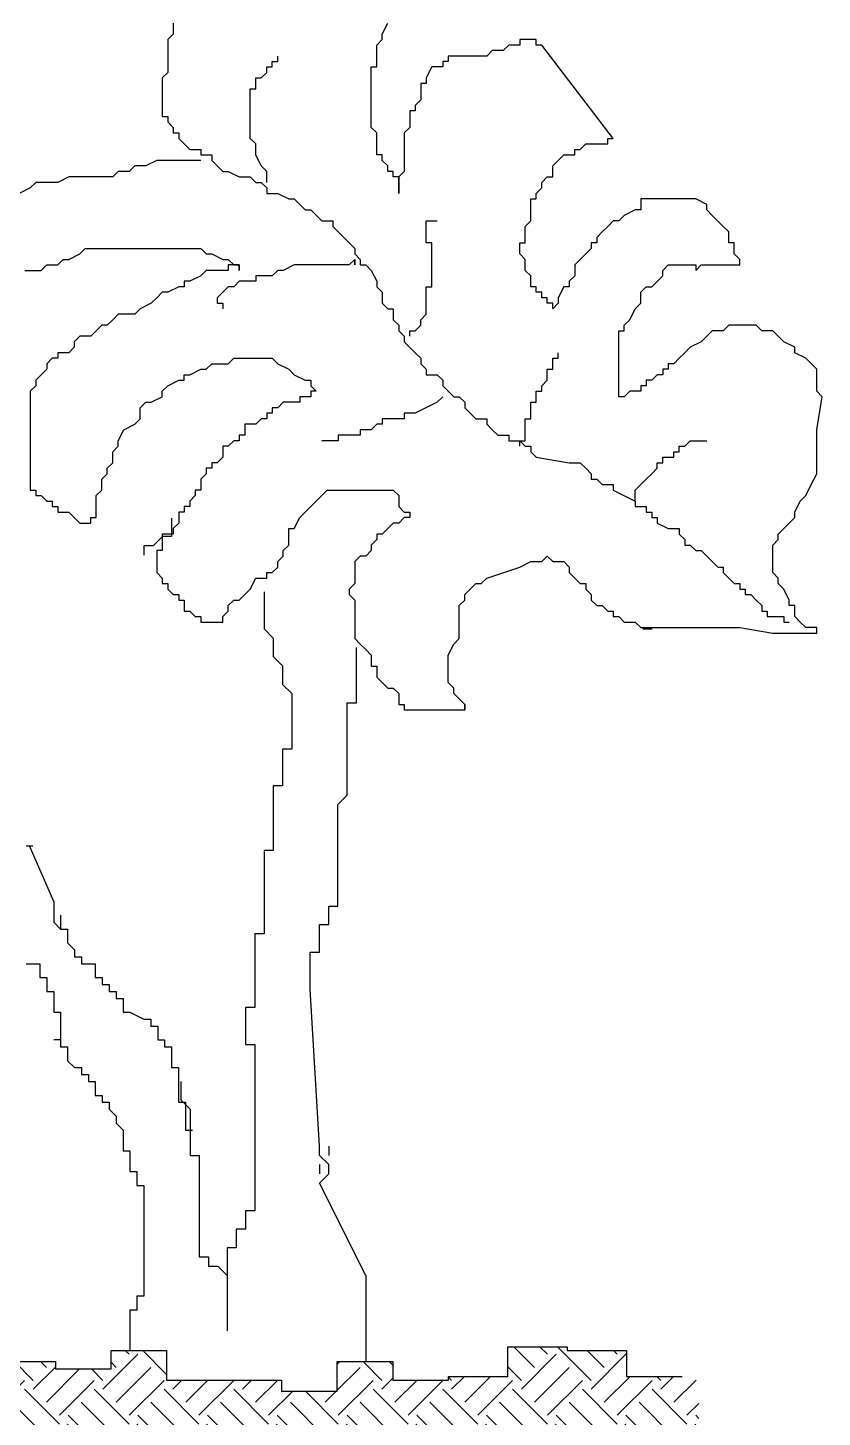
# Model space of a CAD drawing. Header units: millimetres. Extents: x 284148 to 331264, y 78716 to 101523.
# Drawn here: x 318218 to 318890, y 80287 to 81461 of the extents above; entities that cross this region are included whole.
import ezdxf

# ---------------------------------------------------------------- set-up
doc = ezdxf.new("R2010")
doc.units = ezdxf.units.MM

# ---------------------------------------------------------------- blocks, each defined once
blk = doc.blocks.new('A$C3115566C')
at = {"ltscale": 0.02}
h = blk.add_hatch(dxfattribs=at)
h.set_pattern_fill('EARTH', color=256, scale=4.375, angle=45, style=0)
h.set_pattern_definition([(45, (-223822.414, 26023.914), (0, 39.2886205), [27.78125, -27.78125]), (45, (-223829.78, 26031.28), (0, 39.2886205), [27.78125, -27.78125]), (45, (-223837.147, 26038.647), (0, 39.2886205), [27.78125, -27.78125]), (135, (-223837.147, 26043.558), (-39.2886205, 0), [27.78125, -27.78125]), (135, (-223829.78, 26050.925), (-39.2886205, 0), [27.78125, -27.78125]), (135, (-223822.414, 26058.292), (-39.2886205, 0), [27.78125, -27.78125])])
h.paths.add_polyline_path([(750.03, -0.02), (750.03, 200.16), (740.64, 200.16), (740.64, 202.25), (709.3, 202.25), (709.3, 216.86), (675.86, 216.86), (675.86, 218.95), (642.43, 218.95), (642.43, 202.25), (609, 202.25), (609, 200.16), (577.65, 200.16), (577.65, 210.6), (546.31, 210.6), (546.31, 193.89), (514.96, 193.89), (514.96, 200.16), (450.18, 200.16), (450.18, 216.86), (418.84, 216.86), (418.84, 206.42), (387.49, 206.42), (387.49, 210.6), (354.06, 210.6), (354.06, 202.25), (322.72, 202.25), (322.72, 210.6), (291.37, 210.6), (291.37, 216.86), (257.94, 216.86), (257.94, 204.33), (226.59, 204.33), (226.59, 206.42), (195.25, 206.42), (195.25, 210.6), (163.9, 210.6), (163.9, 204.33), (128.38, 204.33), (128.38, 212.68), (97.03, 212.68), (97.03, 206.42), (63.6, 206.42), (63.6, 198.07), (32.26, 198.07), (32.26, 206.42), (0.03, 206.42), (0.03, -0.02)])
for p, q in [((453.89, 964.41), (453.89, 958.22)), ((571.65, 958.22), (574.75, 964.41)), ((453.89, 958.22), (450.8, 955.12)), ((450.8, 955.12), (450.8, 936.55)), ((568.55, 952.03), (571.65, 955.12)), ((571.65, 955.12), (571.65, 958.22)), ((649.12, 955.12), (649.12, 952.03)), ((658.41, 955.12), (649.12, 955.12)), ((658.41, 952.03), (658.41, 955.12)), ((568.55, 939.65), (568.55, 952.03)), ((633.62, 948.93), (630.52, 945.84)), ((639.82, 948.93), (633.62, 948.93)), ((642.92, 952.03), (639.82, 948.93)), ((649.12, 952.03), (642.92, 952.03)), ((661.51, 952.03), (658.41, 952.03)), ((701.79, 899.41), (661.51, 952.03)), ((506.57, 939.65), (509.67, 939.65)), ((506.57, 936.55), (506.57, 939.65)), ((509.67, 942.74), (512.77, 942.74)), ((509.67, 939.65), (509.67, 942.74)), ((512.77, 942.74), (512.77, 945.84)), ((565.45, 939.65), (568.55, 939.65)), ((565.45, 905.6), (565.45, 939.65)), ((599.54, 939.65), (596.44, 933.46)), ((605.73, 939.65), (599.54, 939.65)), ((605.73, 942.74), (605.73, 939.65)), ((608.83, 942.74), (605.73, 942.74)), ((608.83, 945.84), (608.83, 942.74)), ((630.52, 945.84), (608.83, 945.84)), ((450.8, 936.55), (447.7, 933.46)), ((447.7, 933.46), (447.7, 911.79)), ((500.38, 933.46), (503.47, 933.46)), ((500.38, 927.27), (500.38, 933.46)), ((503.47, 933.46), (506.57, 936.55)), ((596.44, 933.46), (596.44, 930.36)), ((497.28, 927.27), (500.38, 927.27)), ((497.28, 899.41), (497.28, 927.27)), ((593.34, 930.36), (593.34, 921.08)), ((596.44, 930.36), (593.34, 930.36)), ((593.34, 921.08), (590.24, 917.98)), ((590.24, 917.98), (590.24, 914.89)), ((447.7, 911.79), (450.8, 911.79)), ((450.8, 911.79), (450.8, 908.7)), ((450.8, 908.7), (453.89, 905.6)), ((587.14, 914.89), (587.14, 905.6)), ((590.24, 914.89), (587.14, 914.89)), ((453.89, 905.6), (453.89, 902.51)), ((453.89, 902.51), (456.99, 902.51)), ((456.99, 902.51), (456.99, 899.41)), ((568.55, 902.51), (565.45, 905.6)), ((568.55, 890.13), (568.55, 902.51)), ((587.14, 905.6), (584.04, 902.51)), ((584.04, 902.51), (584.04, 880.84)), ((456.99, 899.41), (460.09, 896.32)), ((460.09, 896.32), (463.19, 893.22)), ((463.19, 893.22), (469.39, 893.22)), ((469.39, 893.22), (469.39, 890.13)), ((500.38, 896.32), (497.28, 899.41)), ((500.38, 890.13), (500.38, 896.32)), ((680.1, 893.22), (683.2, 893.22)), ((680.1, 890.13), (680.1, 893.22)), ((683.2, 893.22), (686.3, 896.32)), ((686.3, 896.32), (698.7, 896.32)), ((698.7, 899.41), (701.79, 899.41)), ((698.7, 896.32), (698.7, 899.41)), ((444.6, 887.03), (438.4, 883.94)), ((469.39, 887.03), (444.6, 887.03)), ((469.39, 890.13), (475.59, 890.13)), ((475.59, 890.13), (475.59, 887.03)), ((475.59, 887.03), (478.68, 883.94)), ((503.47, 883.94), (500.38, 890.13)), ((571.65, 890.13), (568.55, 890.13)), ((571.65, 887.03), (571.65, 890.13)), ((574.75, 883.94), (571.65, 887.03)), ((667.71, 883.94), (670.81, 887.03)), ((670.81, 887.03), (673.91, 890.13)), ((673.91, 890.13), (680.1, 890.13)), ((395.02, 877.75), (388.82, 874.65)), ((419.81, 877.75), (395.02, 877.75)), ((422.91, 880.84), (419.81, 877.75)), ((429.1, 880.84), (422.91, 880.84)), ((432.2, 883.94), (429.1, 880.84)), ((438.4, 883.94), (432.2, 883.94)), ((478.68, 883.94), (481.78, 880.84)), ((481.78, 880.84), (484.88, 880.84)), ((484.88, 880.84), (491.08, 877.75)), ((491.08, 877.75), (497.28, 877.75)), ((497.28, 877.75), (500.38, 874.65)), ((506.57, 880.84), (503.47, 883.94)), ((506.57, 874.65), (506.57, 880.84)), ((574.75, 880.84), (574.75, 883.94)), ((577.84, 880.84), (574.75, 880.84)), ((577.84, 877.75), (577.84, 880.84)), ((580.94, 877.75), (577.84, 877.75)), ((584.04, 880.84), (580.94, 877.75)), ((580.94, 868.46), (580.94, 877.75)), ((580.94, 877.75), (580.94, 868.46)), ((661.51, 874.65), (664.61, 877.75)), ((664.61, 877.75), (667.71, 877.75)), ((667.71, 877.75), (667.71, 883.94)), ((373.33, 871.56), (367.13, 868.46)), ((376.43, 874.65), (373.33, 871.56)), ((388.82, 874.65), (376.43, 874.65)), ((500.38, 874.65), (503.47, 874.65)), ((503.47, 874.65), (506.57, 871.56)), ((506.57, 871.56), (506.57, 868.46)), ((658.41, 868.46), (661.51, 871.56)), ((661.51, 871.56), (661.51, 874.65)), ((506.57, 868.46), (512.77, 868.46)), ((512.77, 868.46), (518.97, 865.37)), ((518.97, 865.37), (522.07, 865.37)), ((522.07, 865.37), (525.17, 862.27)), ((525.17, 862.27), (528.26, 859.18)), ((655.31, 865.37), (658.41, 865.37)), ((655.31, 852.99), (655.31, 865.37)), ((658.41, 865.37), (658.41, 868.46)), ((717.29, 865.37), (717.29, 859.18)), ((748.28, 865.37), (717.29, 865.37)), ((754.47, 862.27), (748.28, 865.37)), ((754.47, 859.18), (754.47, 862.27)), ((528.26, 859.18), (531.36, 859.18)), ((531.36, 859.18), (537.56, 852.99)), ((537.56, 852.99), (543.76, 852.99)), ((543.76, 852.99), (543.76, 849.89)), ((596.44, 852.99), (602.63, 852.99)), ((596.44, 840.61), (596.44, 852.99)), ((652.21, 849.89), (655.31, 852.99)), ((701.79, 852.99), (698.7, 849.89)), ((704.89, 852.99), (701.79, 852.99)), ((707.99, 856.08), (704.89, 852.99)), ((714.19, 859.18), (707.99, 856.08)), ((717.29, 859.18), (714.19, 859.18)), ((757.57, 856.08), (754.47, 859.18)), ((763.77, 849.89), (757.57, 856.08)), ((543.76, 849.89), (546.86, 846.8)), ((546.86, 846.8), (549.96, 843.7)), ((652.21, 840.61), (652.21, 849.89)), ((695.6, 846.8), (692.5, 843.7)), ((698.7, 849.89), (695.6, 846.8)), ((766.87, 846.8), (763.77, 849.89)), ((766.87, 840.61), (766.87, 846.8)), ((401.22, 834.42), (404.31, 837.51)), ((404.31, 837.51), (469.39, 837.51)), ((469.39, 837.51), (472.49, 834.42)), ((549.96, 843.7), (553.05, 840.61)), ((553.05, 840.61), (556.15, 837.51)), ((556.15, 837.51), (556.15, 834.42)), ((599.54, 840.61), (596.44, 840.61)), ((599.54, 815.85), (599.54, 840.61)), ((649.12, 840.61), (652.21, 840.61)), ((649.12, 834.42), (649.12, 840.61)), ((689.4, 837.51), (686.3, 834.42)), ((689.4, 840.61), (689.4, 837.51)), ((692.5, 840.61), (689.4, 840.61)), ((692.5, 843.7), (692.5, 840.61)), ((769.97, 840.61), (766.87, 840.61)), ((769.97, 834.42), (769.97, 840.61)), ((388.82, 828.23), (391.92, 831.32)), ((391.92, 831.32), (395.02, 831.32)), ((395.02, 831.32), (401.22, 834.42)), ((472.49, 834.42), (475.59, 834.42)), ((475.59, 834.42), (481.78, 831.32)), ((481.78, 831.32), (484.88, 831.32)), ((484.88, 831.32), (487.98, 828.23)), ((556.15, 831.32), (553.05, 828.23)), ((556.15, 834.42), (559.25, 831.32)), ((556.15, 828.23), (556.15, 831.32)), ((556.15, 831.32), (556.15, 828.23)), ((556.15, 828.23), (556.15, 831.32)), ((559.25, 831.32), (559.25, 828.23)), ((652.21, 831.32), (649.12, 834.42)), ((652.21, 825.13), (652.21, 831.32)), ((686.3, 834.42), (680.1, 828.23)), ((773.07, 831.32), (769.97, 834.42)), ((773.07, 828.23), (773.07, 831.32)), ((370.23, 825.13), (379.52, 825.13)), ((379.52, 825.13), (382.62, 828.23)), ((382.62, 828.23), (388.82, 828.23)), ((469.39, 822.04), (463.19, 818.94)), ((472.49, 825.13), (469.39, 822.04)), ((484.88, 825.13), (472.49, 825.13)), ((484.88, 828.23), (484.88, 825.13)), ((491.08, 828.23), (484.88, 828.23)), ((487.98, 828.23), (491.08, 828.23)), ((491.08, 825.13), (491.08, 828.23)), ((491.08, 828.23), (491.08, 825.13)), ((500.38, 822.04), (500.38, 818.94)), ((509.67, 822.04), (500.38, 822.04)), ((512.77, 825.13), (509.67, 822.04)), ((515.87, 825.13), (512.77, 825.13)), ((522.07, 828.23), (515.87, 825.13)), ((553.05, 828.23), (522.07, 828.23)), ((559.25, 828.23), (562.35, 828.23)), ((562.35, 828.23), (565.45, 825.13)), ((565.45, 825.13), (568.55, 818.94)), ((655.31, 822.04), (652.21, 825.13)), ((655.31, 815.85), (655.31, 822.04)), ((680.1, 822.04), (677, 818.94)), ((680.1, 828.23), (680.1, 822.04)), ((723.49, 815.85), (729.68, 822.04)), ((729.68, 825.13), (732.78, 828.23)), ((729.68, 822.04), (729.68, 825.13)), ((732.78, 828.23), (748.28, 828.23)), ((748.28, 825.13), (751.37, 828.23)), ((748.28, 828.23), (748.28, 825.13)), ((751.37, 828.23), (773.07, 828.23)), ((456.99, 815.85), (450.8, 812.75)), ((460.09, 815.85), (456.99, 815.85)), ((460.09, 818.94), (460.09, 815.85)), ((463.19, 818.94), (460.09, 818.94)), ((484.88, 815.85), (481.78, 812.75)), ((487.98, 815.85), (484.88, 815.85)), ((491.08, 818.94), (487.98, 815.85)), ((500.38, 818.94), (491.08, 818.94)), ((568.55, 818.94), (568.55, 815.85)), ((568.55, 815.85), (571.65, 812.75)), ((596.44, 815.85), (599.54, 815.85)), ((596.44, 800.37), (596.44, 815.85)), ((658.41, 815.85), (655.31, 815.85)), ((658.41, 812.75), (658.41, 815.85)), ((673.91, 815.85), (670.81, 809.66)), ((677, 815.85), (673.91, 815.85)), ((677, 818.94), (677, 815.85)), ((717.29, 812.75), (720.39, 815.85)), ((720.39, 815.85), (723.49, 815.85)), ((441.5, 806.56), (435.3, 803.47)), ((444.6, 809.66), (441.5, 806.56)), ((447.7, 812.75), (444.6, 809.66)), ((450.8, 812.75), (447.7, 812.75)), ((481.78, 812.75), (478.68, 809.66)), ((478.68, 809.66), (478.68, 806.56)), ((478.68, 806.56), (481.78, 806.56)), ((481.78, 806.56), (481.78, 803.47)), ((571.65, 812.75), (571.65, 806.56)), ((571.65, 806.56), (574.75, 803.47)), ((661.51, 812.75), (658.41, 812.75)), ((661.51, 809.66), (661.51, 812.75)), ((664.61, 809.66), (661.51, 809.66)), ((664.61, 806.56), (664.61, 809.66)), ((667.71, 806.56), (664.61, 806.56)), ((667.71, 803.47), (667.71, 806.56)), ((670.81, 806.56), (667.71, 803.47)), ((670.81, 809.66), (670.81, 806.56)), ((714.19, 803.47), (717.29, 806.56)), ((717.29, 806.56), (717.29, 812.75)), ((422.91, 800.37), (419.81, 797.28)), ((432.2, 800.37), (422.91, 800.37)), ((435.3, 803.47), (432.2, 800.37)), ((574.75, 803.47), (577.84, 803.47)), ((577.84, 803.47), (577.84, 797.28)), ((593.34, 797.28), (596.44, 800.37)), ((711.09, 797.28), (714.19, 803.47)), ((410.51, 791.09), (407.41, 787.99)), ((413.61, 794.18), (410.51, 791.09)), ((416.71, 794.18), (413.61, 794.18)), ((419.81, 797.28), (416.71, 794.18)), ((577.84, 797.28), (580.94, 794.18)), ((580.94, 794.18), (580.94, 791.09)), ((580.94, 791.09), (584.04, 787.99)), ((587.14, 791.09), (590.24, 791.09)), ((587.14, 787.99), (587.14, 791.09)), ((590.24, 791.09), (593.34, 794.18)), ((593.34, 794.18), (593.34, 797.28)), ((704.89, 791.09), (707.99, 791.09)), ((704.89, 753.95), (704.89, 791.09)), ((707.99, 794.18), (711.09, 797.28)), ((707.99, 791.09), (707.99, 794.18)), ((757.57, 791.09), (754.47, 787.99)), ((763.77, 791.09), (757.57, 791.09)), ((766.87, 794.18), (763.77, 791.09)), ((782.36, 794.18), (766.87, 794.18)), ((785.46, 791.09), (782.36, 794.18)), ((791.66, 791.09), (785.46, 791.09)), ((794.76, 787.99), (791.66, 791.09)), ((401.22, 787.99), (398.12, 784.9)), ((398.12, 784.9), (398.12, 781.8)), ((407.41, 787.99), (401.22, 787.99)), ((584.04, 787.99), (584.04, 784.9)), ((584.04, 784.9), (590.24, 778.71)), ((751.37, 784.9), (745.18, 781.8)), ((754.47, 787.99), (751.37, 784.9)), ((797.86, 784.9), (794.76, 787.99)), ((804.05, 781.8), (797.86, 784.9)), ((385.72, 775.61), (382.62, 772.52)), ((388.82, 775.61), (385.72, 775.61)), ((388.82, 778.71), (388.82, 775.61)), ((395.02, 778.71), (388.82, 778.71)), ((398.12, 781.8), (395.02, 778.71)), ((484.88, 772.52), (487.98, 775.61)), ((487.98, 775.61), (509.67, 775.61)), ((509.67, 775.61), (512.77, 772.52)), ((590.24, 778.71), (593.34, 775.61)), ((593.34, 775.61), (593.34, 772.52)), ((667.71, 775.61), (670.81, 775.61)), ((667.71, 769.42), (667.71, 775.61)), ((670.81, 775.61), (670.81, 778.71)), ((738.98, 775.61), (735.88, 772.52)), ((742.08, 778.71), (738.98, 775.61)), ((745.18, 781.8), (742.08, 778.71)), ((804.05, 778.71), (804.05, 781.8)), ((810.25, 775.61), (804.05, 778.71)), ((816.45, 769.42), (810.25, 775.61)), ((382.62, 769.42), (379.52, 766.33)), ((382.62, 772.52), (382.62, 769.42)), ((463.19, 766.33), (469.39, 769.42)), ((469.39, 769.42), (472.49, 769.42)), ((472.49, 769.42), (475.59, 772.52)), ((475.59, 772.52), (484.88, 772.52)), ((512.77, 772.52), (518.97, 769.42)), ((518.97, 769.42), (522.07, 766.33)), ((593.34, 772.52), (596.44, 769.42)), ((596.44, 769.42), (596.44, 766.33)), ((664.61, 769.42), (667.71, 769.42)), ((664.61, 763.23), (664.61, 769.42)), ((729.68, 769.42), (729.68, 766.33)), ((732.78, 769.42), (729.68, 769.42)), ((732.78, 772.52), (732.78, 769.42)), ((735.88, 772.52), (732.78, 772.52)), ((816.45, 757.04), (816.45, 769.42)), ((376.43, 760.14), (373.33, 757.04)), ((379.52, 766.33), (376.43, 763.23)), ((376.43, 763.23), (376.43, 760.14)), ((447.7, 757.04), (450.8, 760.14)), ((450.8, 760.14), (456.99, 763.23)), ((456.99, 763.23), (460.09, 763.23)), ((460.09, 766.33), (463.19, 766.33)), ((460.09, 763.23), (460.09, 766.33)), ((522.07, 766.33), (528.26, 763.23)), ((528.26, 763.23), (531.36, 763.23)), ((531.36, 763.23), (531.36, 760.14)), ((531.36, 760.14), (534.46, 757.04)), ((596.44, 766.33), (602.63, 766.33)), ((602.63, 766.33), (605.73, 763.23)), ((605.73, 763.23), (605.73, 760.14)), ((605.73, 760.14), (608.83, 757.04)), ((661.51, 760.14), (664.61, 763.23)), ((661.51, 757.04), (661.51, 760.14)), ((717.29, 760.14), (717.29, 757.04)), ((720.39, 760.14), (717.29, 760.14)), ((720.39, 763.23), (720.39, 760.14)), ((723.49, 763.23), (720.39, 763.23)), ((726.58, 766.33), (723.49, 763.23)), ((729.68, 766.33), (726.58, 766.33)), ((373.33, 757.04), (373.33, 701.33)), ((441.5, 750.85), (447.7, 753.95)), ((447.7, 753.95), (447.7, 757.04)), ((525.17, 753.95), (525.17, 750.85)), ((531.36, 753.95), (525.17, 753.95)), ((531.36, 757.04), (531.36, 753.95)), ((534.46, 757.04), (531.36, 757.04)), ((605.73, 753.95), (602.63, 750.85)), ((608.83, 757.04), (611.93, 753.95)), ((611.93, 753.95), (615.03, 753.95)), ((615.03, 753.95), (618.13, 750.85)), ((658.41, 757.04), (661.51, 757.04)), ((658.41, 750.85), (658.41, 757.04)), ((707.99, 753.95), (704.89, 753.95)), ((711.09, 757.04), (707.99, 753.95)), ((717.29, 757.04), (711.09, 757.04)), ((819.55, 753.95), (816.45, 757.04)), ((816.45, 735.38), (819.55, 753.95)), ((435.3, 747.76), (438.4, 750.85)), ((435.3, 741.57), (435.3, 747.76)), ((438.4, 750.85), (441.5, 750.85)), ((506.57, 744.66), (506.57, 741.57)), ((509.67, 744.66), (506.57, 744.66)), ((509.67, 747.76), (509.67, 744.66)), ((512.77, 747.76), (509.67, 747.76)), ((515.87, 750.85), (512.77, 747.76)), ((525.17, 750.85), (515.87, 750.85)), ((584.04, 744.66), (584.04, 741.57)), ((590.24, 744.66), (584.04, 744.66)), ((602.63, 750.85), (590.24, 744.66)), ((618.13, 750.85), (618.13, 747.76)), ((618.13, 747.76), (624.33, 741.57)), ((655.31, 750.85), (658.41, 750.85)), ((655.31, 741.57), (655.31, 750.85)), ((426.01, 735.38), (432.2, 738.47)), ((432.2, 738.47), (435.3, 741.57)), ((494.18, 738.47), (494.18, 732.28)), ((500.38, 738.47), (494.18, 738.47)), ((503.47, 741.57), (500.38, 738.47)), ((506.57, 741.57), (503.47, 741.57)), ((568.55, 738.47), (565.45, 735.38)), ((571.65, 738.47), (568.55, 738.47)), ((571.65, 741.57), (571.65, 738.47)), ((584.04, 741.57), (571.65, 741.57)), ((624.33, 741.57), (630.52, 741.57)), ((630.52, 741.57), (630.52, 738.47)), ((630.52, 738.47), (633.62, 735.38)), ((652.21, 741.57), (655.31, 741.57)), ((652.21, 729.19), (652.21, 741.57)), ((422.91, 729.19), (426.01, 735.38)), ((422.91, 726.09), (422.91, 729.19)), ((487.98, 729.19), (484.88, 726.09)), ((491.08, 729.19), (487.98, 729.19)), ((491.08, 732.28), (491.08, 729.19)), ((494.18, 732.28), (491.08, 732.28)), ((546.86, 729.19), (537.56, 729.19)), ((546.86, 732.28), (546.86, 729.19)), ((559.25, 732.28), (546.86, 732.28)), ((559.25, 735.38), (559.25, 732.28)), ((565.45, 735.38), (559.25, 735.38)), ((633.62, 735.38), (636.72, 732.28)), ((636.72, 732.28), (642.92, 732.28)), ((642.92, 732.28), (642.92, 729.19)), ((642.92, 729.19), (649.12, 729.19)), ((649.12, 729.19), (652.21, 729.19)), ((649.12, 726.09), (649.12, 729.19)), ((649.12, 729.19), (652.21, 726.09)), ((742.08, 726.09), (745.18, 729.19)), ((745.18, 729.19), (754.47, 729.19)), ((816.45, 710.62), (816.45, 735.38)), ((419.81, 723), (422.91, 726.09)), ((419.81, 716.81), (419.81, 723)), ((481.78, 719.9), (478.68, 716.81)), ((481.78, 726.09), (481.78, 719.9)), ((484.88, 726.09), (481.78, 726.09)), ((652.21, 726.09), (655.31, 726.09)), ((655.31, 726.09), (655.31, 723)), ((655.31, 723), (658.41, 719.9)), ((658.41, 719.9), (677, 716.81)), ((729.68, 719.9), (735.88, 719.9)), ((729.68, 716.81), (729.68, 719.9)), ((735.88, 723), (738.98, 723)), ((735.88, 719.9), (735.88, 723)), ((738.98, 726.09), (742.08, 726.09)), ((738.98, 723), (738.98, 726.09)), ((416.71, 713.71), (419.81, 716.81)), ((416.71, 710.62), (416.71, 713.71)), ((472.49, 713.71), (472.49, 710.62)), ((475.59, 713.71), (472.49, 713.71)), ((475.59, 716.81), (475.59, 713.71)), ((478.68, 716.81), (475.59, 716.81)), ((677, 716.81), (683.2, 716.81)), ((683.2, 716.81), (686.3, 713.71)), ((686.3, 713.71), (689.4, 710.62)), ((723.49, 710.62), (726.58, 713.71)), ((726.58, 716.81), (729.68, 716.81)), ((726.58, 713.71), (726.58, 716.81)), ((413.61, 707.52), (416.71, 710.62)), ((413.61, 701.33), (413.61, 707.52)), ((472.49, 710.62), (469.39, 707.52)), ((469.39, 707.52), (469.39, 701.33)), ((689.4, 710.62), (689.4, 707.52)), ((689.4, 707.52), (692.5, 707.52)), ((692.5, 707.52), (695.6, 704.43)), ((695.6, 704.43), (701.79, 704.43)), ((701.79, 704.43), (701.79, 701.33)), ((714.19, 701.33), (717.29, 704.43)), ((717.29, 704.43), (720.39, 707.52)), ((720.39, 707.52), (723.49, 710.62)), ((810.25, 698.24), (813.35, 704.43)), ((813.35, 704.43), (816.45, 710.62)), ((373.33, 701.33), (376.43, 701.33)), ((376.43, 701.33), (376.43, 698.24)), ((376.43, 698.24), (379.52, 698.24)), ((379.52, 698.24), (382.62, 695.14)), ((410.51, 698.24), (413.61, 701.33)), ((410.51, 685.86), (410.51, 698.24)), ((466.29, 698.24), (463.19, 695.14)), ((466.29, 701.33), (466.29, 698.24)), ((469.39, 701.33), (466.29, 701.33)), ((534.46, 695.14), (537.56, 698.24)), ((537.56, 698.24), (540.66, 701.33)), ((540.66, 701.33), (577.84, 701.33)), ((577.84, 701.33), (580.94, 698.24)), ((580.94, 698.24), (580.94, 692.05)), ((701.79, 701.33), (714.19, 695.14)), ((714.19, 695.14), (714.19, 701.33)), ((807.15, 695.14), (810.25, 698.24)), ((382.62, 695.14), (385.72, 695.14)), ((385.72, 695.14), (385.72, 692.05)), ((385.72, 692.05), (388.82, 692.05)), ((388.82, 692.05), (388.82, 688.95)), ((388.82, 688.95), (395.02, 688.95)), ((395.02, 688.95), (398.12, 685.86)), ((456.99, 688.95), (456.99, 682.76)), ((460.09, 688.95), (456.99, 688.95)), ((460.09, 692.05), (460.09, 688.95)), ((463.19, 692.05), (460.09, 692.05)), ((463.19, 695.14), (463.19, 692.05)), ((525.17, 685.86), (528.26, 688.95)), ((528.26, 688.95), (531.36, 692.05)), ((531.36, 692.05), (534.46, 695.14)), ((580.94, 692.05), (584.04, 688.95)), ((584.04, 688.95), (587.14, 688.95)), ((587.14, 688.95), (587.14, 685.86)), ((714.19, 695.14), (714.19, 692.05)), ((714.19, 692.05), (720.39, 692.05)), ((720.39, 692.05), (720.39, 688.95)), ((720.39, 688.95), (723.49, 688.95)), ((723.49, 688.95), (723.49, 685.86)), ((804.05, 688.95), (807.15, 695.14)), ((804.05, 685.86), (804.05, 688.95)), ((398.12, 685.86), (401.22, 682.76)), ((401.22, 682.76), (407.41, 682.76)), ((407.41, 685.86), (410.51, 685.86)), ((407.41, 682.76), (407.41, 685.86)), ((452.97, 685.6), (452.97, 675.2)), ((456.99, 682.76), (453.89, 679.67)), ((522.07, 679.67), (525.17, 685.86)), ((577.84, 682.76), (574.75, 679.67)), ((580.94, 682.76), (577.84, 682.76)), ((584.04, 685.86), (580.94, 682.76)), ((587.14, 685.86), (584.04, 685.86)), ((723.49, 685.86), (726.58, 685.86)), ((726.58, 685.86), (726.58, 682.76)), ((726.58, 682.76), (732.78, 679.67)), ((797.86, 679.67), (804.05, 685.86)), ((447.76, 675.2), (442.55, 670)), ((447.7, 676.57), (447.7, 667.29)), ((453.89, 676.57), (447.7, 676.57)), ((452.97, 675.2), (447.76, 675.2)), ((453.89, 679.67), (453.89, 676.57)), ((518.97, 679.67), (522.07, 679.67)), ((518.97, 670.38), (518.97, 679.67)), ((568.55, 673.48), (565.45, 670.38)), ((568.55, 676.57), (568.55, 673.48)), ((571.65, 676.57), (568.55, 676.57)), ((574.75, 679.67), (571.65, 676.57)), ((732.78, 679.67), (738.98, 679.67)), ((738.98, 679.67), (738.98, 676.57)), ((738.98, 676.57), (742.08, 673.48)), ((742.08, 673.48), (742.08, 670.38)), ((791.66, 670.38), (794.76, 673.48)), ((794.76, 676.57), (797.86, 679.67)), ((794.76, 673.48), (794.76, 676.57)), ((437.34, 670), (437.34, 664.79)), ((442.55, 670), (437.34, 670)), ((444.6, 667.29), (444.6, 654.91)), ((447.7, 667.29), (444.6, 667.29)), ((515.87, 667.29), (518.97, 670.38)), ((515.87, 664.19), (515.87, 667.29)), ((565.45, 667.29), (562.35, 664.19)), ((565.45, 670.38), (565.45, 667.29)), ((742.08, 670.38), (745.18, 670.38)), ((745.18, 670.38), (748.28, 667.29)), ((748.28, 667.29), (751.37, 667.29)), ((751.37, 667.29), (754.47, 664.19)), ((791.66, 654.91), (791.66, 670.38)), ((509.67, 654.91), (512.77, 658)), ((512.77, 661.1), (515.87, 664.19)), ((512.77, 658), (512.77, 661.1)), ((559.25, 664.19), (556.15, 661.1)), ((556.15, 661.1), (556.15, 648.72)), ((562.35, 664.19), (559.25, 664.19)), ((630.52, 651.81), (649.12, 658)), ((649.12, 658), (655.31, 661.1)), ((655.31, 661.1), (661.51, 661.1)), ((661.51, 661.1), (664.61, 664.19)), ((664.61, 664.19), (667.71, 661.1)), ((667.71, 661.1), (673.91, 661.1)), ((673.91, 661.1), (677, 658)), ((677, 658), (677, 654.91)), ((754.47, 664.19), (757.57, 661.1)), ((757.57, 661.1), (760.67, 658)), ((760.67, 658), (763.77, 658)), ((763.77, 658), (763.77, 654.91)), ((444.6, 654.91), (447.7, 651.81)), ((447.7, 651.81), (447.7, 648.72)), ((497.28, 645.62), (500.38, 651.81)), ((500.38, 651.81), (506.57, 651.81)), ((506.57, 654.91), (509.67, 654.91)), ((506.57, 651.81), (506.57, 654.91)), ((627.42, 648.72), (630.52, 651.81)), ((677, 654.91), (680.1, 651.81)), ((680.1, 651.81), (683.2, 648.72)), ((763.77, 654.91), (766.87, 651.81)), ((766.87, 651.81), (769.97, 648.72)), ((794.76, 651.81), (791.66, 654.91)), ((794.76, 648.72), (794.76, 651.81)), ((447.7, 648.72), (450.8, 648.72)), ((450.8, 648.72), (450.8, 645.62)), ((450.8, 645.62), (453.89, 642.53)), ((453.89, 642.53), (456.99, 642.53)), ((456.99, 642.53), (456.99, 639.43)), ((491.08, 639.43), (494.18, 642.53)), ((494.18, 642.53), (497.28, 645.62)), ((505.05, 643.99), (505.05, 623.18)), ((556.15, 648.72), (553.05, 645.62)), ((553.05, 645.62), (553.05, 642.53)), ((553.05, 642.53), (556.15, 639.43)), ((618.13, 642.53), (621.23, 645.62)), ((618.13, 639.43), (618.13, 642.53)), ((621.23, 645.62), (624.33, 648.72)), ((624.33, 648.72), (627.42, 648.72)), ((683.2, 648.72), (686.3, 648.72)), ((686.3, 648.72), (686.3, 645.62)), ((686.3, 645.62), (689.4, 642.53)), ((689.4, 642.53), (689.4, 639.43)), ((769.97, 648.72), (773.07, 648.72)), ((773.07, 648.72), (773.07, 645.62)), ((773.07, 645.62), (776.16, 645.62)), ((776.16, 645.62), (776.16, 642.53)), ((776.16, 642.53), (779.26, 642.53)), ((779.26, 642.53), (782.36, 639.43)), ((797.86, 645.62), (794.76, 648.72)), ((800.95, 639.43), (797.86, 645.62)), ((456.99, 639.43), (460.09, 639.43)), ((460.09, 639.43), (460.09, 633.24)), ((484.88, 636.34), (487.98, 639.43)), ((484.88, 633.24), (484.88, 636.34)), ((487.98, 639.43), (491.08, 639.43)), ((556.15, 639.43), (556.15, 617.77)), ((615.03, 636.34), (618.13, 639.43)), ((615.03, 617.77), (615.03, 636.34)), ((689.4, 639.43), (692.5, 636.34)), ((692.5, 636.34), (695.6, 636.34)), ((695.6, 636.34), (698.7, 633.24)), ((782.36, 639.43), (785.46, 636.34)), ((785.46, 636.34), (785.46, 633.24)), ((800.95, 636.34), (800.95, 639.43)), ((804.05, 636.34), (800.95, 636.34)), ((804.05, 630.15), (804.05, 636.34)), ((460.09, 633.24), (463.19, 633.24)), ((463.19, 633.24), (466.29, 630.15)), ((466.29, 630.15), (469.39, 630.15)), ((469.39, 630.15), (469.39, 627.05)), ((469.39, 627.05), (481.78, 627.05)), ((481.78, 630.15), (484.88, 633.24)), ((481.78, 627.05), (481.78, 630.15)), ((698.7, 633.24), (701.79, 633.24)), ((701.79, 633.24), (701.79, 630.15)), ((701.79, 630.15), (704.89, 630.15)), ((704.89, 630.15), (707.99, 627.05)), ((707.99, 627.05), (714.19, 627.05)), ((714.19, 627.05), (717.29, 623.96)), ((785.46, 633.24), (788.56, 633.24)), ((788.56, 633.24), (788.56, 630.15)), ((788.56, 630.15), (797.86, 630.15)), ((797.86, 630.15), (797.86, 627.05)), ((797.86, 627.05), (800.95, 627.05)), ((807.15, 627.05), (804.05, 630.15)), ((810.25, 623.96), (807.15, 627.05)), ((505.05, 623.18), (510.25, 617.98)), ((717.29, 623.96), (773.07, 623.96)), ((718.57, 623.18), (723.78, 623.18)), ((773.07, 623.96), (791.66, 620.86)), ((791.66, 620.86), (816.45, 620.86)), ((816.45, 623.96), (810.25, 623.96)), ((816.45, 620.86), (816.45, 623.96)), ((510.25, 617.98), (510.25, 607.58)), ((556.15, 617.77), (559.25, 614.67)), ((557.13, 581.57), (557.13, 612.78)), ((559.25, 614.67), (562.35, 611.58)), ((562.35, 611.58), (565.45, 608.48)), ((608.83, 608.48), (611.93, 614.67)), ((611.93, 614.67), (615.03, 617.77)), ((510.25, 607.58), (515.46, 602.37)), ((565.45, 608.48), (565.45, 602.29)), ((608.83, 593.01), (608.83, 608.48)), ((515.46, 602.37), (515.46, 591.97)), ((565.45, 602.29), (568.55, 602.29)), ((568.55, 602.29), (568.55, 596.1)), ((568.55, 596.1), (571.65, 593.01)), ((515.46, 591.97), (520.67, 586.77)), ((571.65, 593.01), (574.75, 589.91)), ((574.75, 589.91), (577.84, 589.91)), ((577.84, 589.91), (580.94, 586.82)), ((611.93, 589.91), (608.83, 593.01)), ((611.93, 586.82), (611.93, 589.91)), ((520.67, 586.77), (520.67, 555.56)), ((551.92, 581.57), (557.13, 581.57)), ((551.92, 529.55), (551.92, 581.57)), ((580.94, 586.82), (580.94, 580.63)), ((580.94, 580.63), (584.04, 580.63)), ((584.04, 580.63), (584.04, 577.53)), ((618.13, 580.63), (611.93, 586.82)), ((618.13, 577.53), (618.13, 580.63)), ((618.13, 580.63), (618.13, 577.53)), ((618.13, 577.53), (618.13, 580.63)), ((584.04, 577.53), (618.13, 577.53)), ((515.46, 555.56), (515.46, 534.75)), ((520.67, 555.56), (515.46, 555.56)), ((510.25, 534.75), (510.25, 498.34)), ((515.46, 534.75), (510.25, 534.75)), ((546.71, 524.35), (551.92, 529.55)), ((546.71, 467.13), (546.71, 524.35)), ((370.94, 500.94), (374.85, 500.94)), ((386.57, 469.73), (372.89, 500.94)), ((505.05, 498.34), (505.05, 451.53)), ((510.25, 498.34), (505.05, 498.34)), ((386.57, 469.73), (386.57, 458.03)), ((390.47, 461.93), (390.47, 454.13)), ((541.5, 467.13), (546.71, 467.13)), ((541.5, 456.73), (541.5, 467.13)), ((386.57, 458.03), (390.47, 454.13)), ((390.47, 454.13), (394.38, 454.13)), ((394.38, 454.13), (394.38, 446.32)), ((536.29, 456.73), (541.5, 456.73)), ((536.29, 441.12), (536.29, 456.73)), ((394.38, 446.32), (398.28, 442.42)), ((505.05, 451.53), (499.84, 451.53)), ((499.84, 451.53), (499.84, 409.91)), ((398.28, 442.42), (398.28, 438.52)), ((398.28, 438.52), (402.19, 438.52)), ((402.19, 438.52), (402.19, 434.62)), ((531.09, 441.12), (536.29, 441.12)), ((531.09, 420.32), (531.09, 441.12)), ((370.94, 434.62), (378.75, 434.62)), ((378.75, 434.62), (378.75, 426.82)), ((402.19, 434.62), (410, 434.62)), ((410, 434.62), (410, 426.82)), ((378.75, 426.82), (382.66, 426.82)), ((382.66, 426.82), (382.66, 419.02)), ((410, 426.82), (413.91, 426.82)), ((413.91, 426.82), (413.91, 422.92)), ((413.91, 422.92), (417.81, 422.92)), ((417.81, 422.92), (417.81, 419.02)), ((382.66, 419.02), (386.57, 419.02)), ((386.57, 419.02), (386.57, 407.31)), ((417.81, 419.02), (421.72, 419.02)), ((421.72, 419.02), (421.72, 415.11)), ((421.72, 415.11), (425.63, 415.11)), ((425.63, 415.11), (425.63, 407.31)), ((536.29, 331.89), (531.09, 420.32)), ((386.57, 407.31), (390.47, 407.31)), ((390.47, 407.31), (390.47, 387.81)), ((425.63, 407.31), (429.53, 407.31)), ((429.53, 407.31), (437.34, 403.41)), ((494.63, 409.91), (494.63, 389.11)), ((499.84, 409.91), (494.63, 409.91)), ((437.34, 403.41), (441.25, 403.41)), ((441.25, 403.41), (441.25, 399.51)), ((441.25, 399.51), (445.16, 399.51)), ((445.16, 399.51), (445.16, 391.71)), ((390.47, 391.71), (386.57, 391.71)), ((445.16, 391.71), (449.06, 391.71)), ((449.06, 391.71), (449.06, 387.81)), ((390.47, 387.81), (394.38, 387.81)), ((394.38, 387.81), (394.38, 380)), ((449.06, 387.81), (452.97, 387.81)), ((452.97, 387.81), (452.97, 376.1)), ((494.63, 389.11), (499.84, 389.11)), ((499.84, 389.11), (499.84, 295.48)), ((394.38, 380), (398.28, 376.1)), ((398.28, 376.1), (402.19, 376.1)), ((402.19, 376.1), (402.19, 372.2)), ((452.97, 376.1), (456.87, 376.1)), ((456.87, 376.1), (456.87, 356.6)), ((402.19, 372.2), (406.1, 372.2)), ((406.1, 372.2), (406.1, 368.3)), ((406.1, 368.3), (410, 368.3)), ((410, 368.3), (410, 360.5)), ((458.17, 368.3), (458.17, 357.9)), ((410, 360.5), (413.91, 360.5)), ((413.91, 360.5), (413.91, 356.6)), ((413.91, 356.6), (417.81, 356.6)), ((417.81, 356.6), (417.81, 352.7)), ((417.81, 352.7), (421.72, 348.79)), ((456.87, 356.6), (460.78, 356.6)), ((458.17, 357.9), (463.38, 352.7)), ((460.78, 356.6), (460.78, 340.99)), ((463.38, 352.7), (463.38, 326.69)), ((421.72, 348.79), (421.72, 344.89)), ((421.72, 344.89), (425.63, 340.99)), ((425.63, 340.99), (425.63, 329.29)), ((460.78, 340.99), (464.68, 340.99)), ((425.63, 329.29), (429.53, 329.29)), ((429.53, 329.29), (429.53, 317.58)), ((536.29, 326.69), (536.29, 331.89)), ((541.5, 331.89), (541.5, 326.69)), ((463.38, 326.69), (468.59, 326.69)), ((468.59, 326.69), (468.59, 269.47)), ((541.5, 321.49), (536.29, 326.69)), ((536.29, 321.49), (536.29, 316.28)), ((541.5, 316.28), (541.5, 321.49)), ((429.53, 317.58), (433.44, 317.58)), ((433.44, 317.58), (433.44, 309.78)), ((536.29, 311.08), (541.5, 316.28)), ((433.44, 309.78), (437.34, 309.78)), ((437.34, 309.78), (437.34, 247.36)), ((562.33, 259.07), (536.29, 311.08)), ((494.63, 295.48), (494.63, 285.07)), ((499.84, 295.48), (494.63, 295.48)), ((489.42, 285.07), (489.42, 274.67)), ((494.63, 285.07), (489.42, 285.07)), ((484.21, 274.67), (484.21, 253.86)), ((489.42, 274.67), (484.21, 274.67)), ((468.59, 269.47), (473.8, 269.47)), ((473.8, 269.47), (473.8, 264.27)), ((473.8, 264.27), (479.01, 264.27)), ((479.01, 264.27), (484.21, 259.07)), ((484.21, 259.07), (484.21, 227.86)), ((562.33, 259.07), (562.33, 210.6)), ((433.44, 247.36), (433.44, 239.56)), ((437.34, 247.36), (433.44, 247.36)), ((429.53, 239.56), (429.53, 216.86)), ((433.44, 239.56), (429.53, 239.56)), ((418.84, 206.42), (418.84, 216.86)), ((418.84, 216.86), (450.18, 216.86)), ((450.18, 216.86), (450.18, 200.16)), ((642.43, 202.25), (642.43, 218.95)), ((642.43, 218.95), (675.86, 218.95)), ((675.86, 218.95), (675.86, 216.86)), ((675.86, 216.86), (709.3, 216.86)), ((709.3, 216.86), (709.3, 202.25)), ((354.06, 210.6), (387.49, 210.6)), ((387.49, 210.6), (387.49, 206.42)), ((387.49, 206.42), (418.84, 206.42)), ((546.31, 193.89), (546.31, 210.6)), ((546.31, 210.6), (577.65, 210.6)), ((577.65, 210.6), (577.65, 200.16)), ((450.18, 200.16), (514.96, 200.16)), ((514.96, 200.16), (514.96, 193.89)), ((577.65, 200.16), (609, 200.16)), ((609, 200.16), (609, 202.25)), ((609, 202.25), (642.43, 202.25)), ((709.3, 202.25), (740.64, 202.25)), ((514.96, 193.89), (546.31, 193.89))]:
    blk.add_line(p, q, dxfattribs=at)

msp = doc.modelspace()

# ---------------------------------------------------------------- block references
at = {"xscale": 1.5, "yscale": 1.5, "zscale": 1.5}
msp.add_blockref('A$C3115566C', (317660.5, 80018.5), dxfattribs=at)

doc.saveas('drawing.dxf')
